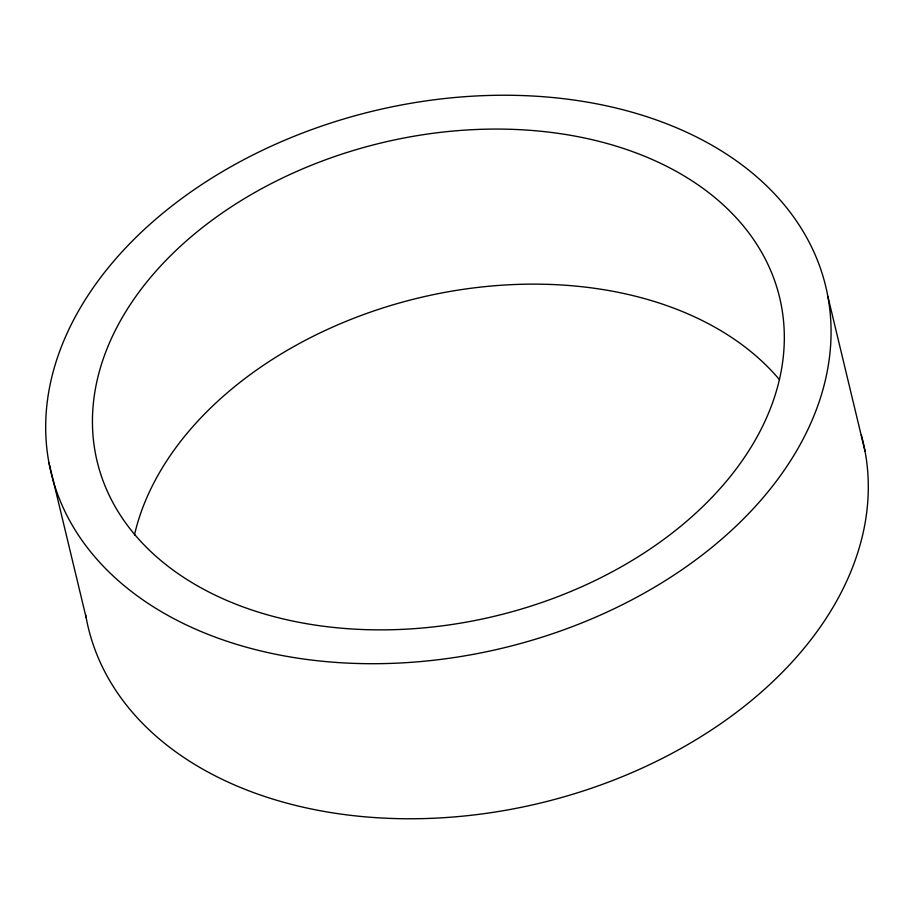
<?xml version="1.0" encoding="UTF-8"?>
<svg xmlns="http://www.w3.org/2000/svg" width="914" height="914" viewBox="0 0 914 914"><rect width="100%" height="100%" fill="white"/><g stroke="black" fill="none" stroke-linecap="round" stroke-linejoin="round"><path stroke-width="1.37" d="M827.844 296.376A398.367 276.222 -13.5 0 1 287.167 656.423A398.367 276.222 -13.5 0 1 200.143 185.611A398.367 276.222 -13.5 0 1 827.844 296.376L865.078 451.436M48.922 462.564L86.156 617.624M134.438 535.078A350.942 243.341 -13.5 0 1 418.269 298.044A350.942 243.341 -13.5 0 1 779.334 379.516M861.331 435.178A398.367 276.222 -13.5 0 1 535.65 804.171A398.367 276.222 -13.5 0 1 85.665 614.882M305.173 623.451A350.942 243.341 -13.5 0 0 781.481 306.27A350.942 243.341 -13.5 0 0 228.5 208.689A350.942 243.341 -13.5 0 0 305.173 623.451"/></g></svg>
